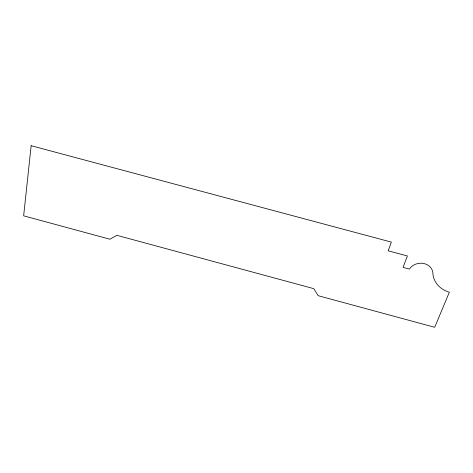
<?xml version="1.0" encoding="UTF-8"?>
<svg xmlns="http://www.w3.org/2000/svg" width="473" height="473" viewBox="0 0 473 473"><rect width="100%" height="100%" fill="white"/><g stroke="black" fill="none" stroke-linecap="round" stroke-linejoin="round"><path stroke-width="0.71" d="M31.147 145.708L23.65 215.83L109.931 239.226L116.861 235.318L313.812 288.666L318.187 295.696L434.705 327.292L449.35 292.219A26.181 22.456 -11.8 0 1 432.825 272.241A12.641 10.997 -8.3 0 0 422.75 263.313A12.641 10.997 -8.3 0 0 409.429 269.084L403.073 267.381L407.389 255.958L388.197 250.814L391.36 242.105L31.147 145.708"/></g></svg>
